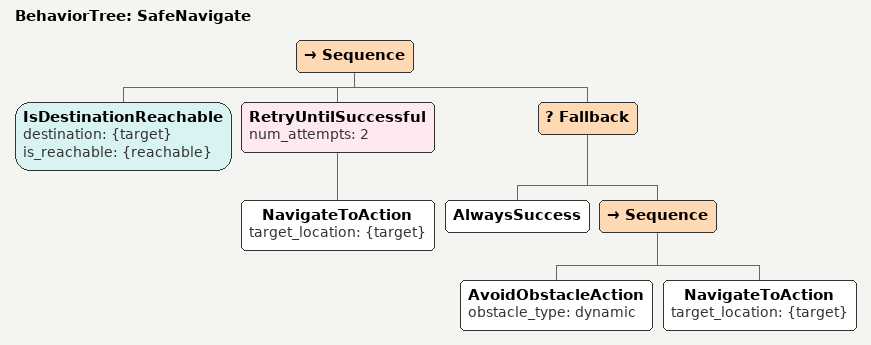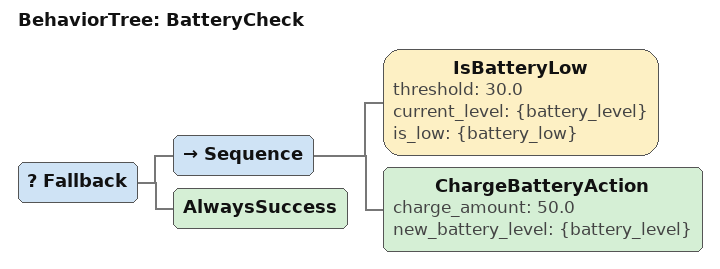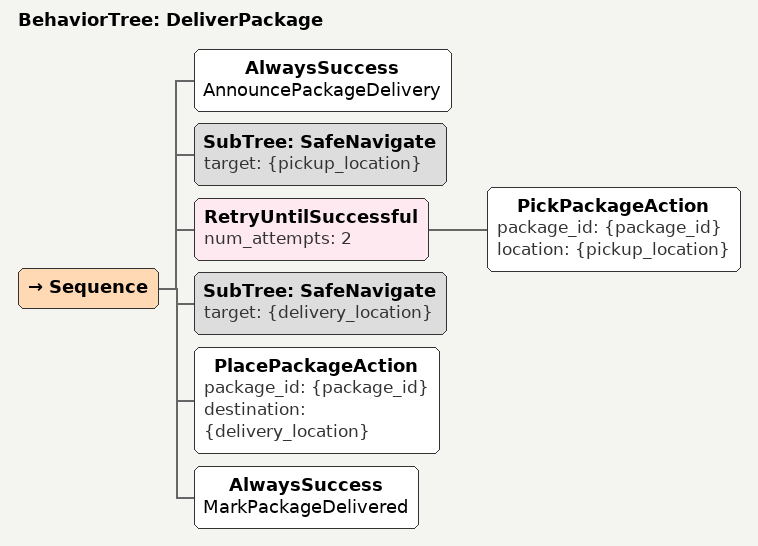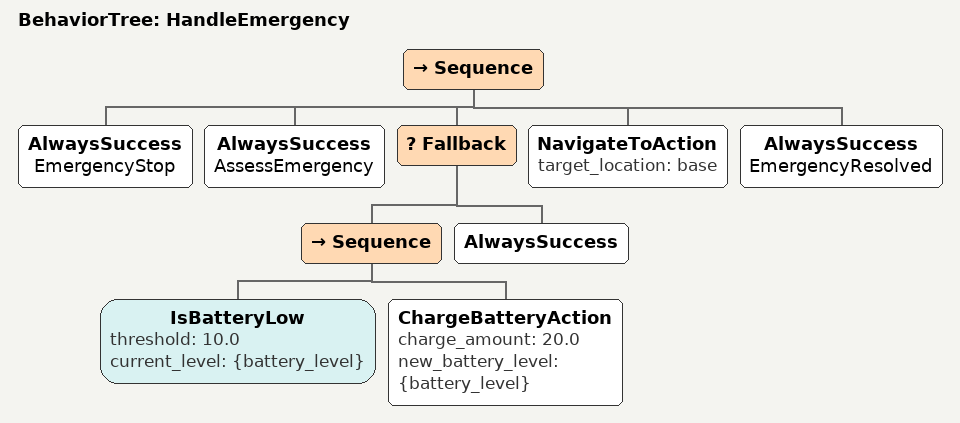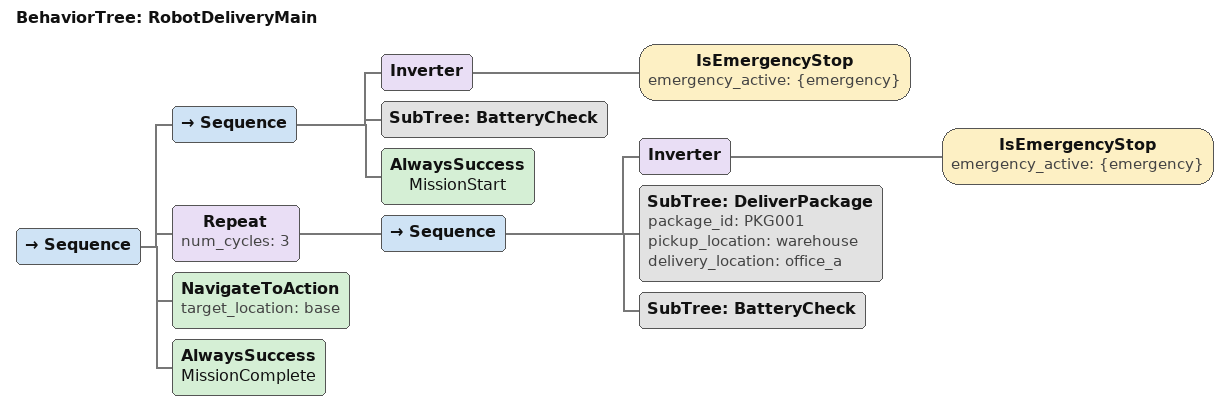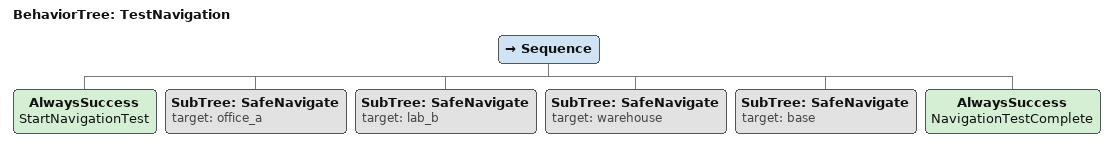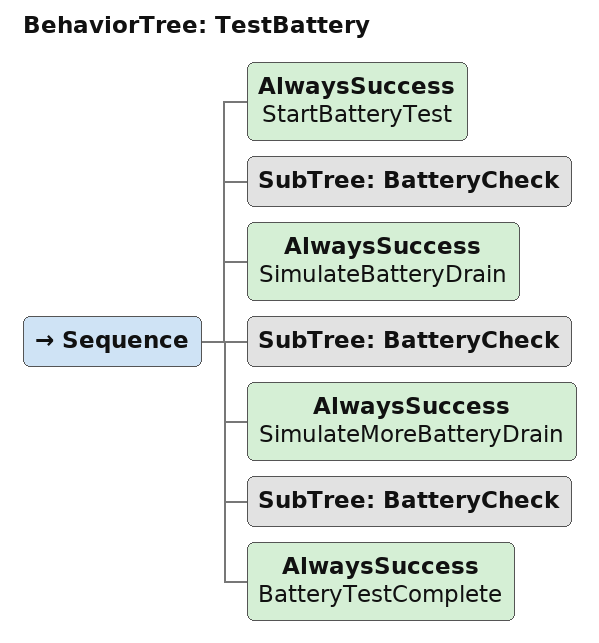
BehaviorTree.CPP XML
<?xml version="1.0"?>
<root>

  <!-- REUSABLE COMPONENTS -->

  <!-- Safe navigation with obstacle avoidance -->
  <BehaviorTree ID="SafeNavigate">
    <Sequence>
      <!-- Check if destination is reachable -->
      <IsDestinationReachable destination="{target}" is_reachable="{reachable}"/>

      <!-- Navigate with retry logic -->
      <RetryUntilSuccessful num_attempts="2">
        <NavigateToAction target_location="{target}"/>
      </RetryUntilSuccessful>

      <!-- Handle obstacles if encountered -->
      <Fallback>
        <AlwaysSuccess/>  <!-- Normally no obstacles -->
        <Sequence>
          <AvoidObstacleAction obstacle_type="dynamic"/>
          <NavigateToAction target_location="{target}"/>
        </Sequence>
      </Fallback>
    </Sequence>
  </BehaviorTree>

  <!-- Battery check and charge if needed -->
  <BehaviorTree ID="BatteryCheck">
    <Fallback>
      <!-- If battery is low, charge it -->
      <Sequence>
        <IsBatteryLow threshold="30.0" current_level="{battery_level}" is_low="{battery_low}"/>
        <ChargeBatteryAction charge_amount="50.0" new_battery_level="{battery_level}"/>
      </Sequence>

      <!-- Otherwise continue -->
      <AlwaysSuccess/>
    </Fallback>
  </BehaviorTree>

  <!-- Complete delivery sequence for a single package -->
  <BehaviorTree ID="DeliverPackage">
    <Sequence>
      <!-- Announce which package we're delivering -->
      <AlwaysSuccess name="AnnouncePackageDelivery"/>

      <!-- Navigate to pickup location -->
      <SubTree ID="SafeNavigate" target="{pickup_location}"/>

      <!-- Pick up the package -->
      <RetryUntilSuccessful num_attempts="2">
        <PickPackageAction package_id="{package_id}" location="{pickup_location}"/>
      </RetryUntilSuccessful>

      <!-- Navigate to delivery location -->
      <SubTree ID="SafeNavigate" target="{delivery_location}"/>

      <!-- Place/deliver the package -->
      <PlacePackageAction package_id="{package_id}" destination="{delivery_location}"/>

      <!-- Update package status -->
      <AlwaysSuccess name="MarkPackageDelivered"/>
    </Sequence>
  </BehaviorTree>

  <!-- Emergency handling routine -->
  <BehaviorTree ID="HandleEmergency">
    <Sequence>
      <!-- Stop all motion immediately -->
      <AlwaysSuccess name="EmergencyStop"/>

      <!-- Assess situation -->
      <AlwaysSuccess name="AssessEmergency"/>

      <!-- If battery is critical, charge immediately -->
      <Fallback>
        <Sequence>
          <IsBatteryLow threshold="10.0" current_level="{battery_level}"/>
          <ChargeBatteryAction charge_amount="20.0" new_battery_level="{battery_level}"/>
        </Sequence>
        <AlwaysSuccess/>
      </Fallback>

      <!-- Return to base if possible -->
      <NavigateToAction target_location="base"/>

      <!-- Report emergency handled -->
      <AlwaysSuccess name="EmergencyResolved"/>
    </Sequence>
  </BehaviorTree>

  <!-- MAIN DELIVERY TREE -->

  <BehaviorTree ID="RobotDeliveryMain">
    <Sequence>
      <!-- Initial system checks -->
      <Sequence>
        <!-- Check for emergencies -->
        <Inverter>
          <IsEmergencyStop emergency_active="{emergency}"/>
        </Inverter>

        <!-- Check and maintain battery -->
        <SubTree ID="BatteryCheck"/>

        <!-- Announce mission start -->
        <AlwaysSuccess name="MissionStart"/>
      </Sequence>

      <!-- Main delivery loop -->
      <Repeat num_cycles="3">
        <Sequence>
          <!-- Monitor for emergencies during each delivery -->
          <Inverter>
            <IsEmergencyStop emergency_active="{emergency}"/>
          </Inverter>

          <!-- Execute delivery (example with hardcoded values) -->
          <!-- In real system, these would come from task queue -->
          <SubTree ID="DeliverPackage"
                  package_id="PKG001"
                  pickup_location="warehouse"
                  delivery_location="office_a"/>

          <!-- Check battery after each delivery -->
          <SubTree ID="BatteryCheck"/>
        </Sequence>
      </Repeat>

      <!-- Final return to base -->
      <NavigateToAction target_location="base"/>

      <!-- Mission complete -->
      <AlwaysSuccess name="MissionComplete"/>
    </Sequence>
  </BehaviorTree>

  <!-- TEST TREES -->

  <!-- Test navigation system -->
  <BehaviorTree ID="TestNavigation">
    <Sequence>
      <AlwaysSuccess name="StartNavigationTest"/>
      <SubTree ID="SafeNavigate" target="office_a"/>
      <SubTree ID="SafeNavigate" target="lab_b"/>
      <SubTree ID="SafeNavigate" target="warehouse"/>
      <SubTree ID="SafeNavigate" target="base"/>
      <AlwaysSuccess name="NavigationTestComplete"/>
    </Sequence>
  </BehaviorTree>

  <!-- Test battery management -->
  <BehaviorTree ID="TestBattery">
    <Sequence>
      <AlwaysSuccess name="StartBatteryTest"/>
      <SubTree ID="BatteryCheck"/>
      <!-- Drain battery a bit -->
      <AlwaysSuccess name="SimulateBatteryDrain"/>
      <SubTree ID="BatteryCheck"/>
      <!-- Drain more -->
      <AlwaysSuccess name="SimulateMoreBatteryDrain"/>
      <SubTree ID="BatteryCheck"/>
      <AlwaysSuccess name="BatteryTestComplete"/>
    </Sequence>
  </BehaviorTree>

</root>
